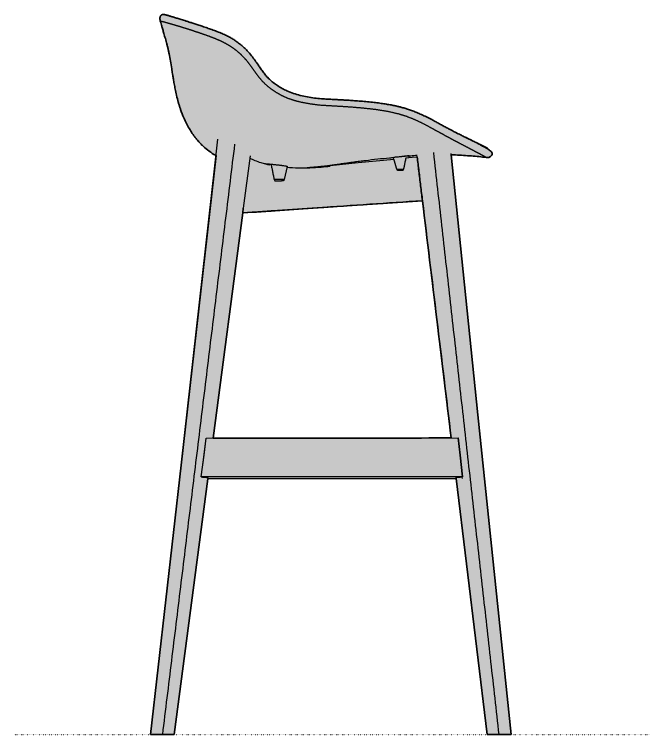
# Model space of a CAD drawing. Header units: millimetres. Extents: x 0 to 1859, y -849 to 923.
# Drawn here: x 1045 to 1859, y 0 to 923 of the extents above; entities that cross this region are included whole.
import ezdxf

# ---------------------------------------------------------------- set-up
doc = ezdxf.new("R2010")
doc.units = ezdxf.units.MM
doc.linetypes.add('Dots', pattern=[1, 0, -1])
doc.layers.add('Blocks', color=7, linetype='Continuous')
doc.layers.add('Blocks$Fill', color=7, linetype='Continuous', true_color=0xffffff)
for name, color, linetype, lineweight, true_color in [('Blocks$Inner', 7, 'Continuous', 25, 0x007f00), ('Blocks$Outline', 7, 'Continuous', 35, 0xff3f3f), ('Groud', 7, 'Dots', 25, 0x243775)]:
    doc.layers.add(name, color=color, linetype=linetype, lineweight=lineweight, true_color=true_color)

# ---------------------------------------------------------------- blocks, each defined once
blk = doc.blocks.new('Hyg Barstool High Side')
at = {"layer": 'Blocks$Fill'}
h = blk.add_hatch(color=256, dxfattribs=at)
h.paths.add_polyline_path([(621.22, 0), (636.49, 0), (559.57, 743.36), (565.48, 743.18), (575.68, 742.61), (595.32, 741.02), (604.76, 740.06), (605.84, 740), (606.1, 740), (606.37, 740), (606.64, 740.01), (606.91, 740.02), (607.14, 740.04), (607.36, 740.07), (607.59, 740.1), (607.82, 740.14), (608.04, 740.19), (608.27, 740.25), (608.49, 740.31), (608.71, 740.37), (608.9, 740.44), (609.08, 740.51), (609.27, 740.58), (609.45, 740.66), (609.63, 740.75), (609.81, 740.84), (609.98, 740.94), (610.06, 740.99), (610.15, 741.04), (610.3, 741.14), (610.44, 741.24), (610.58, 741.35), (610.72, 741.46), (610.85, 741.58), (610.91, 741.63), (610.98, 741.69), (611.04, 741.75), (611.1, 741.81), (611.15, 741.87), (611.21, 741.93), (611.26, 741.99), (611.31, 742.05), (611.35, 742.1), (611.4, 742.16), (611.44, 742.22), (611.48, 742.28), (611.53, 742.34), (611.57, 742.4), (611.6, 742.46), (611.64, 742.52), (611.72, 742.65), (611.79, 742.78), (611.85, 742.91), (611.9, 743.01), (611.95, 743.12), (611.99, 743.22), (612.03, 743.33), (612.07, 743.44), (612.11, 743.55), (612.14, 743.66), (612.17, 743.77), (612.2, 743.89), (612.21, 743.95), (612.22, 744), (612.23, 744.06), (612.24, 744.12), (612.24, 744.18), (612.25, 744.24), (612.25, 744.3), (612.26, 744.36), (612.26, 744.42), (612.26, 744.48), (612.26, 744.54), (612.26, 744.6), (612.26, 744.66), (612.25, 744.72), (612.23, 744.95), (612.2, 745.17), (612.16, 745.4), (612.12, 745.62), (612.1, 745.74), (612.07, 745.85), (612.04, 745.95), (612.01, 746.06), (611.98, 746.17), (611.94, 746.27), (611.9, 746.37), (611.86, 746.48), (611.82, 746.57), (611.77, 746.66), (611.72, 746.76), (611.67, 746.85), (611.62, 746.93), (611.56, 747.02), (611.5, 747.11), (611.45, 747.19), (611.38, 747.27), (611.32, 747.35), (611.26, 747.43), (611.19, 747.5), (611.06, 747.65), (610.93, 747.79), (610.8, 747.92), (610.67, 748.05), (610.54, 748.17), (610.41, 748.28), (610.29, 748.39), (610.16, 748.49), (610.04, 748.59), (609.92, 748.68), (609.69, 748.84), (609.48, 748.98), (609.11, 749.22), (607.41, 750.22), (607.03, 750.43), (607.03, 750.45), (607.03, 750.47), (607.02, 750.5), (607.01, 750.54), (607, 750.6), (606.98, 750.66), (606.96, 750.74), (606.94, 750.81), (606.92, 750.85), (606.91, 750.88), (606.89, 750.94), (606.86, 751), (606.84, 751.05), (606.81, 751.12), (606.79, 751.15), (606.78, 751.17), (606.76, 751.2), (606.75, 751.22), (606.73, 751.25), (606.68, 751.33), (606.63, 751.4), (606.58, 751.46), (606.54, 751.52), (606.51, 751.55), (606.48, 751.59), (606.45, 751.62), (606.43, 751.65), (606.37, 751.7), (606.32, 751.75), (606.26, 751.81), (606.2, 751.86), (606.14, 751.91), (606.08, 751.96), (606.02, 752.01), (605.95, 752.05), (605.82, 752.14), (605.68, 752.23), (605.53, 752.33), (605.22, 752.52), (604.88, 752.71), (604.13, 753.12), (601.67, 754.37), (568.93, 770.36), (534.97, 788.47), (527.99, 792.04), (521.65, 795.06), (518.77, 796.35), (515.86, 797.58), (513.11, 798.69), (510.35, 799.74), (507.75, 800.67), (505.14, 801.56), (500.22, 803.1), (495.4, 804.44), (491.18, 805.5), (486.67, 806.51), (481.38, 807.56), (475.3, 808.61), (468.45, 809.62), (460.86, 810.55), (443.8, 812.19), (393.36, 815.23), (389.07, 815.62), (384.79, 816.13), (380.16, 816.82), (375.55, 817.63), (370.97, 818.55), (366.42, 819.6), (364.22, 820.17), (362.03, 820.78), (359.85, 821.43), (357.69, 822.13), (355.56, 822.87), (353.45, 823.66), (351.36, 824.5), (349.3, 825.41), (347.77, 826.13), (346.24, 826.89), (344.74, 827.68), (343.25, 828.5), (341.76, 829.36), (340.28, 830.25), (338.82, 831.16), (337.37, 832.09), (335.95, 833.05), (334.54, 834.03), (333.15, 835.04), (331.78, 836.08), (330.51, 837.08), (329.26, 838.11), (328.03, 839.16), (326.83, 840.25), (325.75, 841.28), (324.69, 842.34), (323.67, 843.42), (322.67, 844.53), (321.74, 845.63), (320.84, 846.75), (319.09, 849.04), (315.78, 853.74), (308.5, 864.29), (306.2, 867.44), (303.82, 870.52), (302.48, 872.16), (301.11, 873.78), (299.71, 875.36), (298.27, 876.92), (296.47, 878.76), (294.62, 880.56), (292.99, 882.05), (291.32, 883.5), (289.93, 884.66), (288.52, 885.79), (286.27, 887.5), (283.87, 889.2), (282.01, 890.45), (280.14, 891.63), (277.89, 892.98), (275.64, 894.25), (273.06, 895.6), (270.51, 896.86), (267.71, 898.15), (264.96, 899.34), (261.36, 900.81), (257.87, 902.16), (245.62, 906.53), (208.72, 918.43), (194.94, 922.54), (193.37, 922.96), (192.54, 923.16), (191.81, 923.32), (191.59, 923.36), (191.47, 923.38), (191.35, 923.39), (191.23, 923.41), (191.11, 923.42), (190.97, 923.42), (190.81, 923.43), (190.68, 923.43), (190.6, 923.42), (190.53, 923.42), (190.45, 923.41), (190.36, 923.41), (190.27, 923.4), (190.18, 923.38), (190.1, 923.37), (190.02, 923.36), (189.94, 923.34), (189.85, 923.32), (189.76, 923.3), (189.66, 923.27), (189.56, 923.24), (189.45, 923.2), (189.38, 923.18), (189.31, 923.15), (189.23, 923.12), (189.15, 923.09), (189.07, 923.05), (188.99, 923.01), (188.9, 922.96), (188.8, 922.91), (188.72, 922.86), (188.64, 922.81), (188.56, 922.76), (188.47, 922.7), (188.39, 922.64), (188.3, 922.58), (188.22, 922.51), (188.13, 922.43), (188.04, 922.35), (187.96, 922.27), (187.87, 922.18), (187.78, 922.08), (187.69, 921.98), (187.6, 921.87), (187.51, 921.75), (187.43, 921.64), (187.35, 921.52), (187.27, 921.4), (187.2, 921.28), (187.13, 921.15), (187.08, 921.05), (187.03, 920.94), (186.98, 920.84), (186.93, 920.73), (186.89, 920.62), (186.84, 920.51), (186.8, 920.4), (186.77, 920.29), (186.72, 920.14), (186.68, 919.99), (186.64, 919.84), (186.6, 919.69), (186.57, 919.54), (186.54, 919.38), (186.52, 919.23), (186.5, 919.07), (186.47, 918.86), (186.45, 918.65), (186.44, 918.44), (186.44, 918.24), (186.44, 918.03), (186.44, 917.82), (186.45, 917.61), (186.47, 917.4), (186.5, 917.12), (186.54, 916.84), (186.78, 915.45), (186.82, 915.17), (192.99, 894.21), (195.94, 883.14), (197.78, 875.1), (198.21, 873.05), (199.96, 863.61), (204.74, 834.61), (206.07, 827.68), (207.79, 819.73), (208.87, 815.26), (210.5, 809.23), (211.92, 804.55), (212.91, 801.53), (213.87, 798.81), (214.89, 796.11), (215.95, 793.43), (217.08, 790.77), (218.75, 787.08), (220.54, 783.43), (222.32, 780.08), (224.2, 776.79), (226.05, 773.77), (227.99, 770.82), (230.12, 767.8), (231.21, 766.34), (232.32, 764.9), (233.45, 763.5), (234.6, 762.12), (235.75, 760.78), (236.94, 759.47), (238.13, 758.19), (239.34, 756.94), (240.56, 755.73), (241.81, 754.54), (243.68, 752.85), (245.6, 751.21), (247.57, 749.63), (249.57, 748.1), (251.55, 746.65), (252.56, 745.95), (253.58, 745.27), (254.61, 744.61), (255.66, 743.97), (256.72, 743.37), (257.81, 742.8), (258.55, 742.42), (174.4, 0), (189.63, 0), (204.89, 0), (247.9, 328.02), (566.14, 328.18), (605.93, 0), (605.93, 0)], flags=0)
h.paths.add_polyline_path([(254.73, 380.16), (292.58, 668.85), (387.97, 675.32), (388.15, 675.34), (522.96, 684.49), (522.96, 684.49), (522.96, 684.49), (522.96, 684.49), (522.96, 684.49), (522.96, 684.49), (522.96, 684.49), (522.96, 684.49), (522.96, 684.49), (522.96, 684.49), (522.96, 684.49), (522.96, 684.49), (522.96, 684.49), (522.96, 684.49), (522.96, 684.49), (522.96, 684.49), (522.96, 684.49), (522.96, 684.49), (522.96, 684.49), (522.96, 684.49), (522.96, 684.49), (522.96, 684.49), (522.96, 684.49), (522.96, 684.49), (522.96, 684.49), (522.96, 684.49), (522.96, 684.49), (522.96, 684.49), (522.96, 684.49), (522.96, 684.49), (522.96, 684.49), (522.96, 684.49), (522.96, 684.49), (522.96, 684.49), (522.96, 684.49), (522.96, 684.49), (522.96, 684.49), (522.96, 684.49), (522.96, 684.49), (522.96, 684.49), (522.96, 684.49), (522.96, 684.49), (522.96, 684.49), (522.96, 684.49), (522.96, 684.49), (522.96, 684.49), (522.96, 684.49), (522.96, 684.49), (522.96, 684.49), (522.96, 684.49), (559.83, 380.31)], flags=0)
at = {"layer": 'Blocks$Inner'}
for p, q in [((302.16, 741.89), (293.38, 674.94)), ((486.29, 737.52), (485.76, 739.92)), ((509.77, 739.88), (501.5, 739.05)), ((505.88, 739.49), (505.88, 742.07)), ((516.27, 740.53), (509.77, 739.88)), ((516.16, 740.52), (515.83, 743.26)), ((440.67, 732.93), (404.62, 729.31)), ((486.54, 737.54), (440.67, 732.93)), ((495.24, 723.21), (493.65, 723.21)), ((388.15, 675.34), (522.96, 684.49)), ((559.83, 380.31), (522.96, 684.49)), ((387.97, 675.32), (292.55, 668.85)), ((408.34, 676.79), (387.97, 675.32)), ((292.51, 668.92), (292.58, 668.93)), ((566.14, 328.18), (247.9, 328.02)), ((573.4, 330.4), (573.71, 328.18))]:
    blk.add_line(p, q, dxfattribs=at)
for points in [[(174.4, 0), (213.56, 345.44), (260.92, 763.3)], [(559.38, 745.19), (594.06, 410.05), (636.49, 0)], [(349.38, 728.57), (345.64, 711.61), (345.43, 710.88)], [(343.88, 710.09), (342.21, 710.09)], [(293.37, 674.86), (292.59, 668.92), (254.73, 380.16)], [(292.53, 668.92), (292.58, 668.93), (408.34, 676.79)], [(239.45, 330.29), (242.31, 352.23), (245.95, 380.15), (568.75, 380.31), (571.23, 358.38), (574.39, 330.46), (239.45, 330.29), (243.09, 358.22), (245.95, 380.15)], [(248.04, 329.12), (248.04, 329.11), (204.89, 0)], [(605.93, 0), (566.01, 329.28), (566.01, 329.29)]]:
    blk.add_lwpolyline(points, dxfattribs=at)
blk.add_lwpolyline([(574.39, 330.46), (571.23, 358.38), (568.75, 380.31), (571.23, 358.38)], close=True, dxfattribs=at)
for points, knots in [([(612.25, 744.72), (612.19, 745.33), (612, 746.53), (610.95, 747.84), (609.9, 748.72), (609.05, 749.26), (608.63, 749.51), (608.06, 749.84), (607.42, 750.21), (606.66, 750.65), (605.9, 751.08), (605.1, 751.53), (604.3, 751.98), (603.54, 752.4), (602.83, 752.8), (602.1, 753.2), (601.23, 753.67), (600.11, 754.27), (598.66, 755.04), (596.73, 756.04), (594.22, 757.35), (591.06, 758.97), (587.59, 760.76), (584.02, 762.59), (580.57, 764.37), (576.93, 766.24), (573.65, 767.93), (570.95, 769.32), (568.97, 770.34), (567.26, 771.22), (565.56, 772.1), (563.53, 773.16), (560.81, 774.58), (557.32, 776.42), (553.13, 778.64), (548.55, 781.11), (543.9, 783.65), (539.4, 786.11), (534.15, 788.92), (528.27, 791.94), (521.89, 795), (516, 797.57), (510.49, 799.73), (505.27, 801.55), (500.28, 803.11), (495.62, 804.41), (491.1, 805.54), (486.42, 806.58), (481.13, 807.63), (475.06, 808.68), (468.21, 809.68), (460.64, 810.6), (452.42, 811.45), (444.09, 812.18), (436.18, 812.78), (429.14, 813.26), (422.96, 813.64), (417.54, 813.95), (412.38, 814.22), (406.99, 814.49), (400.58, 814.78), (393.1, 815.18), (384.53, 816.08), (375.54, 817.57), (366.45, 819.48), (357.67, 821.99), (349.91, 824.97), (343.18, 828.45), (337.33, 832.02), (331.83, 835.93), (326.88, 840.06), (322.64, 844.41), (319.05, 849.01), (315.8, 853.69), (312.33, 858.81), (308.43, 864.46), (303.75, 870.75), (299.09, 876.17), (294.83, 880.43), (291.54, 883.36), (288.73, 885.65), (286.24, 887.54), (283.45, 889.52), (279.89, 891.84), (275.4, 894.43), (270.29, 897.02), (264.29, 899.68), (257.88, 902.2), (251.44, 904.53), (245.22, 906.68), (239.28, 908.69), (233.67, 910.54), (228.65, 912.16), (224.11, 913.62), (219.06, 915.23), (213.78, 916.88), (208.56, 918.48), (204.74, 919.63), (201.96, 920.47), (199.96, 921.06), (198.2, 921.59), (196.51, 922.09), (194.86, 922.56), (193.23, 923.01), (192.1, 923.27), (191.41, 923.39), (190.89, 923.44), (190.28, 923.41), (189.61, 923.28), (188.98, 923.03), (188.49, 922.72), (188.14, 922.45), (187.64, 921.96), (187.13, 921.23), (186.7, 920.2), (186.43, 918.94), (186.41, 917.19), (186.72, 915.91), (186.82, 915.17)], [-1, -1, -1, -1, -0.987791, -0.976069, -0.964793, -0.953938, -0.943385, -0.932861, -0.919458, -0.906044, -0.892612, -0.879901, -0.868436, -0.858212, -0.850138, -0.842437, -0.833904, -0.824485, -0.814177, -0.80295, -0.790851, -0.778871, -0.767376, -0.759089, -0.751102, -0.743421, -0.736227, -0.732122, -0.728622, -0.725726, -0.723269, -0.719952, -0.715507, -0.709945, -0.703274, -0.696003, -0.68907, -0.682461, -0.676206, -0.666345, -0.657571, -0.649696, -0.642329, -0.635462, -0.629046, -0.622805, -0.617398, -0.611637, -0.604912, -0.597227, -0.588592, -0.579041, -0.568658, -0.55766, -0.547774, -0.538977, -0.531258, -0.524632, -0.518664, -0.511959, -0.50446, -0.494672, -0.483942, -0.472283, -0.460649, -0.449263, -0.437988, -0.429483, -0.420873, -0.412286, -0.404208, -0.396752, -0.389566, -0.382389, -0.375432, -0.366395, -0.35668, -0.346135, -0.339713, -0.334192, -0.329654, -0.326095, -0.322353, -0.316606, -0.309708, -0.301759, -0.292898, -0.280989, -0.269496, -0.258315, -0.245227, -0.232487, -0.220041, -0.207699, -0.195427, -0.175117, -0.154916, -0.134381, -0.12233, -0.110129, -0.097788, -0.084862, -0.06933, -0.052678, -0.032675, -0.026273, -0.020878, -0.016544, -0.01324, -0.011259, -0.010471, -0.009786, -0.009112, -0.007672, -0.006499, -0.00493, -0.002833, 0, 0, 0, 0]), ([(258.55, 742.42), (258.3, 742.55), (255.13, 744.12), (249.4, 748.05), (243.38, 752.97), (239.32, 756.93), (236.91, 759.46), (234.57, 762.12), (232.3, 764.9), (230.09, 767.8), (227.32, 771.73), (224.04, 776.9), (220.39, 783.55), (216.52, 791.77), (213.97, 798.39), (212.41, 803.04), (211.91, 804.56), (211.43, 806.1), (210.96, 807.66), (210.5, 809.23), (209.37, 813.24), (207.82, 819.38), (206.11, 827.32), (204.79, 834.24), (203.76, 840.12), (202.97, 844.96), (202.45, 848.18), (202.14, 850.12), (201.99, 851.06), (201.86, 851.9), (201.74, 852.64), (201.64, 853.27), (201.06, 856.92), (200.02, 863.52), (198.72, 870.6), (197.78, 875.1), (197.34, 877.13), (196.89, 879.14), (196.42, 881.15), (195.94, 883.14), (195.44, 885.12), (194.49, 888.82), (193.1, 893.88), (191.33, 899.99), (189.81, 905.16), (188.56, 909.39), (187.59, 912.62), (187.04, 914.43), (186.82, 915.17)], [0, 0, 0, 0, 0.00431, 0.055019, 0.107221, 0.125052, 0.14312, 0.161437, 0.180017, 0.198868, 0.218002, 0.254611, 0.293884, 0.335898, 0.395631, 0.403818, 0.412089, 0.420441, 0.428873, 0.437383, 0.44597, 0.493517, 0.535648, 0.572148, 0.602991, 0.628293, 0.648255, 0.653762, 0.65871, 0.663107, 0.666962, 0.670281, 0.67307, 0.724342, 0.774032, 0.784884, 0.795648, 0.806337, 0.816969, 0.827562, 0.838137, 0.848717, 0.886902, 0.919628, 0.947598, 0.970538, 0.988074, 1, 1, 1, 1]), ([(568.93, 770.36), (570.67, 769.52), (574.28, 767.76), (578.96, 765.45), (583.09, 763.41), (586.56, 761.67), (589.37, 760.26), (591.58, 759.16), (593.29, 758.33), (594.64, 757.68), (595.78, 757.14), (596.78, 756.68), (597.69, 756.26), (598.51, 755.88), (599.29, 755.51), (600.06, 755.14), (600.88, 754.75), (601.7, 754.36), (602.52, 753.95), (603.35, 753.53), (604.15, 753.11), (604.77, 752.77), (605.22, 752.51), (605.54, 752.32), (605.81, 752.15), (606.06, 751.98), (606.3, 751.78), (606.51, 751.57), (606.68, 751.33), (606.81, 751.13), (606.93, 750.84), (607.02, 750.51), (607.03, 750.46), (607.03, 750.43)], [0, 0, 0, 0, 0.039713, 0.082446, 0.125704, 0.167982, 0.212388, 0.253414, 0.291051, 0.325286, 0.358439, 0.39205, 0.426166, 0.462482, 0.494954, 0.532307, 0.574578, 0.621666, 0.671413, 0.722834, 0.775945, 0.83074, 0.85836, 0.886382, 0.914674, 0.939728, 0.96101, 0.977224, 0.988388, 0.993087, 0.995694, 0.998061, 1, 1, 1, 1]), ([(301.8, 739.11), (303.88, 738.13), (308.46, 735.97), (315.14, 733.66), (321.57, 731.79), (325.45, 730.93), (327.31, 730.52)], [0, 0, 0, 0, 0.248989, 0.548859, 0.784471, 1, 1, 1, 1]), ([(485.82, 739.66), (484.07, 739.49), (477.34, 738.85), (465.33, 737.63), (453.84, 736.33), (446.07, 735.37), (442.31, 734.88), (438.16, 734.33), (433.53, 733.69), (428.54, 732.99), (423.65, 732.3), (418.08, 731.5), (412.07, 730.64), (405.72, 729.75), (400.1, 729.02), (395.22, 728.45), (391, 728), (388.2, 727.74), (386.5, 727.59), (385.77, 727.53), (385.07, 727.47), (384.39, 727.41), (383.73, 727.36), (383.11, 727.31), (380.21, 727.08), (377.53, 726.91), (375.04, 726.76)], [0, 0, 0, 0, 0.047137, 0.181724, 0.324666, 0.358152, 0.392195, 0.426716, 0.470765, 0.517884, 0.562247, 0.603703, 0.669021, 0.725704, 0.776027, 0.821443, 0.857695, 0.890286, 0.897056, 0.903613, 0.909951, 0.916061, 0.921938, 0.927574, 0.932962, 1, 1, 1, 1]), ([(505.88, 742.07), (504.56, 741.94), (501.91, 741.68), (498.11, 741.27), (494.62, 740.89), (491.55, 740.55), (489.06, 740.27), (487.28, 740.07), (486.69, 740.01), (486.44, 739.99)], [0, 0, 0, 0, 0.148274, 0.296512, 0.444722, 0.593114, 0.741316, 0.889534, 1, 1, 1, 1]), ([(490.48, 740.41), (490.25, 740.39), (489.71, 740.33), (488.99, 740.26), (488.43, 740.2), (488.36, 740.19), (488.32, 740.19)], [0, 0, 0, 0, 0.194898, 0.463376, 0.73182, 1, 1, 1, 1]), ([(505.83, 741.98), (505.05, 741.9), (503.49, 741.75), (501.24, 741.53), (499.19, 741.32), (497.38, 741.13), (495.9, 740.97), (494.82, 740.86), (494.16, 740.79), (494.08, 740.78), (494.04, 740.78)], [0, 0, 0, 0, 0.129918, 0.259821, 0.389701, 0.519557, 0.649401, 0.779236, 0.909071, 1, 1, 1, 1]), ([(501.5, 739.05), (501.35, 738.16), (501.04, 736.44), (500.58, 733.97), (500.21, 732.11), (499.93, 730.81), (499.76, 730), (499.59, 729.23), (499.41, 728.47), (499.24, 727.75), (499.07, 727.06), (498.9, 726.39), (498.73, 725.75), (498.56, 725.14), (498.4, 724.55), (498.28, 724.18), (498.23, 723.99)], [138.118734, 138.118734, 138.118734, 138.118734, 138.292894, 138.45461, 138.603917, 138.6591, 138.712593, 138.764401, 138.814526, 138.862974, 138.909749, 138.954856, 138.998301, 139.040091, 139.080232, 139.118734, 139.118734, 139.118734, 139.118734]), ([(505.88, 742.07), (507.23, 742.2), (509.94, 742.45), (513.35, 742.74), (515.2, 742.88), (515.87, 742.93)], [2.581728, 2.581728, 2.581728, 2.581728, 2.972126, 3.362698, 3.581728, 3.581728, 3.581728, 3.581728]), ([(522.96, 684.49), (522.57, 687.71), (521.79, 694.11), (520.65, 703.65), (519.52, 713.06), (518.42, 722.33), (517.34, 731.48), (516.62, 737.53), (516.27, 740.53)], [306.4046, 306.4046, 306.4046, 306.4046, 306.577163, 306.747367, 306.915213, 307.0807, 307.243829, 307.4046, 307.4046, 307.4046, 307.4046]), ([(516.27, 740.53), (516.62, 737.53), (517.34, 731.48), (518.42, 722.33), (519.52, 713.06), (520.65, 703.65), (521.79, 694.11), (522.57, 687.71), (522.96, 684.49)], [307.4045999, 307.4045999, 307.4045999, 307.4045999, 307.5653706, 307.7284995, 307.8939867, 308.0618325, 308.2320369, 308.4045939, 308.4045939, 308.4045939, 308.4045939]), ([(522.96, 684.49), (522.55, 687.81), (521.76, 694.39), (520.59, 704.11), (519.46, 713.58), (518.36, 722.8), (517.3, 731.75), (516.61, 737.63), (516.27, 740.53)], [135.118734, 135.118734, 135.118734, 135.118734, 135.29694, 135.470531, 135.639505, 135.803864, 135.963607, 136.118734, 136.118734, 136.118734, 136.118734]), ([(604.76, 740.06), (601.61, 740.39), (595.24, 741.06), (585.55, 741.91), (575.6, 742.64), (566.92, 743.16), (561.54, 743.31), (559.57, 743.36)], [1, 1, 1, 1, 1.209422, 1.424139, 1.644177, 1.869444, 2, 2, 2, 2]), ([(604.76, 740.06), (605.48, 740.01), (606.81, 739.93), (608.65, 740.29), (610.14, 740.95), (611.26, 741.89), (611.97, 743.02), (612.31, 744.08), (612.25, 744.72)], [67.189487, 67.189487, 67.189487, 67.189487, 67.39975, 67.579146, 67.734788, 67.873445, 68.001335, 68.189487, 68.189487, 68.189487, 68.189487]), ([(320.45, 732.18), (320.56, 732.17), (321.15, 732.13), (322.32, 732.02), (323.56, 731.91), (324.49, 731.83), (325.07, 731.77), (325.71, 731.71), (326.74, 731.61), (327.73, 731.52), (328.53, 731.44), (328.76, 731.41), (328.84, 731.41), (328.87, 731.4)], [0, 0, 0, 0, 0.040429, 0.225532, 0.426058, 0.48664, 0.554695, 0.629992, 0.712262, 0.917297, 0.973479, 0.990411, 1, 1, 1, 1]), ([(328.87, 731.4), (329.5, 731.34), (330.84, 731.2), (332.69, 731.01), (334.69, 730.8), (336.72, 730.58), (338.82, 730.35), (340.64, 730.14), (342.12, 729.97), (343.97, 729.74), (346.02, 729.46), (347.72, 729.18), (348.73, 728.95), (349.23, 728.77), (349.44, 728.64), (349.37, 728.58), (349.36, 728.58)], [0, 0, 0, 0, 0.057914, 0.123685, 0.172554, 0.247416, 0.321895, 0.388323, 0.446082, 0.494816, 0.621408, 0.741799, 0.82539, 0.907909, 0.988634, 1, 1, 1, 1]), ([(490.59, 723.99), (490.52, 724.18), (490.38, 724.55), (490.17, 725.13), (489.96, 725.73), (489.75, 726.35), (489.53, 727), (489.32, 727.67), (489.1, 728.37), (488.88, 729.08), (488.65, 729.83), (488.43, 730.59), (488.2, 731.38), (487.97, 732.19), (487.74, 733.03), (487.5, 733.88), (487.27, 734.76), (487.03, 735.67), (486.78, 736.6), (486.62, 737.23), (486.54, 737.54)], [142.713194, 142.713194, 142.713194, 142.713194, 142.755743, 142.799778, 142.845307, 142.892343, 142.940894, 142.990971, 143.04258, 143.09573, 143.150428, 143.206678, 143.264488, 143.323862, 143.384805, 143.447321, 143.511415, 143.577089, 143.644348, 143.713194, 143.713194, 143.713194, 143.713194]), ([(349.04, 727.38), (353.95, 727.06), (363.78, 726.4), (378.5, 726.69), (392.12, 727.59), (400.83, 728.4), (404.66, 728.76)], [0, 0, 0, 0, 0.2641874, 0.5283619, 0.7925519, 1, 1, 1, 1]), ([(404.62, 729.32), (401.74, 729.03), (394.12, 728.27), (385.38, 727.39), (379.5, 726.9), (378.37, 726.8)], [0, 0, 0, 0, 0.328855, 0.87128, 1, 1, 1, 1]), ([(498.45, 724.77), (497.85, 724.77), (496.22, 724.77), (493.95, 724.77), (491.73, 724.77), (490.78, 724.77), (490.32, 724.77)], [0, 0, 0, 0, 0.161589, 0.445261, 0.728933, 1, 1, 1, 1]), ([(493.65, 723.21), (493.38, 723.21), (492.98, 723.21), (492.45, 723.23), (492.05, 723.27), (491.67, 723.33), (491.34, 723.41), (491.1, 723.51), (490.95, 723.6), (490.83, 723.68), (490.75, 723.75), (490.69, 723.83), (490.63, 723.91), (490.61, 723.96), (490.59, 723.99)], [141.713194, 141.713194, 141.713194, 141.713194, 141.965236, 142.093184, 142.216383, 142.34716, 142.460917, 142.526175, 142.582712, 142.614938, 142.643868, 142.669685, 142.692662, 142.713194, 142.713194, 142.713194, 142.713194]), ([(498.23, 723.99), (498.22, 723.97), (498.2, 723.91), (498.15, 723.84), (498.1, 723.76), (498.02, 723.69), (497.91, 723.6), (497.76, 723.51), (497.53, 723.41), (497.21, 723.33), (496.84, 723.27), (496.44, 723.23), (495.91, 723.21), (495.51, 723.21), (495.24, 723.21)], [139.118734, 139.118734, 139.118734, 139.118734, 139.138553, 139.160229, 139.184274, 139.215097, 139.249251, 139.306234, 139.371084, 139.483336, 139.615679, 139.730947, 139.86677, 140.118734, 140.118734, 140.118734, 140.118734]), ([(345.65, 711.66), (345.39, 711.66), (345.29, 711.66), (344.51, 711.66), (343.01, 711.66), (340.82, 711.66), (338.13, 711.66), (335.45, 711.66), (333.63, 711.66), (332.91, 711.66)], [0, 0, 0, 0, 0.014114, 0.181361, 0.355561, 0.533458, 0.711355, 0.885556, 1, 1, 1, 1]), ([(332.91, 711.66), (333.18, 710.61), (333.22, 710.56), (333.29, 710.5), (333.39, 710.42), (333.55, 710.32), (333.77, 710.22), (334.03, 710.15), (334.32, 710.1), (334.52, 710.1), (334.63, 710.09)], [7.756816, 7.756816, 7.756816, 7.756816, 7.80308, 7.851961, 7.903716, 8.036306, 8.183846, 8.360023, 8.550579, 8.756816, 8.756816, 8.756816, 8.756816]), ([(335.04, 710.09), (335.49, 710.09), (337.11, 710.09), (339.41, 710.09), (341.44, 710.09), (342.05, 710.09), (342.21, 710.09)], [9.174387, 9.174387, 9.174387, 9.174387, 9.299445, 9.673545, 10.047651, 10.174387, 10.174387, 10.174387, 10.174387]), ([(345.43, 710.88), (345.41, 710.84), (345.38, 710.75), (345.31, 710.64), (345.22, 710.54), (345.1, 710.43), (344.93, 710.32), (344.75, 710.23), (344.57, 710.18), (344.41, 710.14), (344.24, 710.11), (344.06, 710.1), (343.94, 710.09), (343.88, 710.09)], [9.3012104, 9.3012104, 9.3012104, 9.3012104, 9.3568676, 9.4169387, 9.4830432, 9.5564025, 9.6740584, 9.8044129, 9.8948765, 9.9895323, 10.0886532, 10.192477, 10.3012104, 10.3012104, 10.3012104, 10.3012104]), ([(292.58, 668.93), (292.78, 670.42), (293.05, 672.42), (293.31, 674.42), (293.38, 674.94)], [0.065987, 0.065987, 0.065987, 0.065987, 0.810827, 1.065987, 1.065987, 1.065987, 1.065987]), ([(328.87, 671.36), (328.8, 671.35), (328.67, 671.34), (328.48, 671.33), (328.28, 671.32), (328.09, 671.3), (327.8, 671.28), (327.42, 671.26), (326.95, 671.22), (326.51, 671.19), (325.95, 671.15), (325.31, 671.11), (324.69, 671.06), (324.22, 671.03), (323.93, 671), (323.84, 671), (323.93, 671), (324.22, 671.02), (324.69, 671.05), (325.31, 671.09), (325.95, 671.14), (326.51, 671.17), (326.95, 671.21), (327.42, 671.24), (327.84, 671.27), (328.22, 671.29), (328.54, 671.32), (328.76, 671.33), (328.87, 671.34)], [1, 1, 1, 1, 1.012538, 1.025044, 1.037538, 1.050038, 1.062565, 1.093824, 1.125109, 1.156379, 1.187656, 1.250127, 1.312598, 1.375064, 1.437534, 1.500003, 1.562472, 1.624941, 1.687411, 1.749883, 1.812353, 1.843609, 1.874895, 1.906165, 1.937442, 1.9583, 1.979123, 2, 2, 2, 2]), ([(328.87, 671.34), (328.93, 671.34), (329.06, 671.35), (329.26, 671.37), (329.46, 671.38), (329.65, 671.39), (329.94, 671.41), (330.32, 671.44), (330.78, 671.47), (331.23, 671.5), (331.79, 671.54), (332.42, 671.59), (333.05, 671.64), (333.52, 671.67), (333.8, 671.69), (333.9, 671.7), (333.8, 671.69), (333.52, 671.68), (333.05, 671.65), (332.43, 671.6), (331.79, 671.56), (331.23, 671.52), (330.78, 671.49), (330.32, 671.46), (329.9, 671.43), (329.52, 671.4), (329.2, 671.38), (328.98, 671.36), (328.87, 671.36)], [0, 0, 0, 0, 0.012539, 0.025046, 0.03754, 0.050039, 0.062564, 0.093821, 0.125105, 0.156372, 0.187645, 0.25011, 0.312578, 0.375041, 0.437505, 0.499971, 0.562433, 0.6249, 0.687362, 0.74983, 0.812292, 0.843545, 0.874834, 0.906101, 0.937389, 0.958258, 0.979099, 1, 1, 1, 1]), ([(239.45, 330.29), (240.53, 330.24), (242.7, 330.12), (245.23, 329.88), (247.03, 329.61), (248.03, 329.33), (247.98, 329.14), (247.96, 329.06)], [0, 0, 0, 0, 0.205698, 0.411338, 0.616988, 0.822667, 1, 1, 1, 1]), ([(247.96, 329.12), (247.99, 329.14), (248.17, 329.27), (247.46, 329.51), (245.8, 329.82), (243.11, 330.09), (240.7, 330.22), (239.45, 330.29)], [0, 0, 0, 0, 0.041906, 0.277969, 0.520657, 0.749919, 1, 1, 1, 1]), ([(566.08, 329.23), (566.07, 329.32), (566.04, 329.51), (567.03, 329.79), (568.78, 330.05), (571.23, 330.28), (573.34, 330.4), (574.39, 330.46)], [0, 0, 0, 0, 0.181787, 0.386359, 0.590903, 0.795435, 1, 1, 1, 1]), ([(189.63, 0), (188.3, 0), (185.65, 0), (181.92, 0), (178.72, 0), (176.28, 0), (174.7, 0), (174.51, 0), (174.4, 0)], [762.619455, 762.619455, 762.619455, 762.619455, 762.786782, 762.953946, 763.121082, 763.288215, 763.455367, 763.619455, 763.619455, 763.619455, 763.619455]), ([(189.63, 0), (190.96, 0), (193.62, 0), (197.32, 0), (200.5, 0), (202.98, 0), (204.44, 0), (205.06, 0), (204.88, 0), (204.88, 0)], [0, 0, 0, 0, 0.1663, 0.332457, 0.498594, 0.664726, 0.83087, 0.997035, 1, 1, 1, 1]), ([(605.93, 0), (605.93, 0), (605.76, 0), (606.38, 0), (607.83, 0), (610.32, 0), (613.51, 0), (617.22, 0), (619.89, 0), (621.22, 0)], [0, 0, 0, 0, 0.0029585, 0.1691274, 0.3352745, 0.501409, 0.6675459, 0.8337013, 1, 1, 1, 1]), ([(636.49, 0), (636.39, 0), (636.2, 0), (634.61, 0), (632.17, 0), (628.95, 0), (625.22, 0), (622.56, 0), (621.22, 0)], [2, 2, 2, 2, 2.164097, 2.33125, 2.498382, 2.665517, 2.832677, 3, 3, 3, 3])]:
    blk.add_open_spline(points, degree=3, knots=knots, dxfattribs=at)
for points in [[(186.82, 915.17), (187.01, 915.14)], [(187.01, 915.14), (187.21, 915.12)], [(187.21, 915.12), (188.36, 914.84)], [(188.36, 914.84), (190.25, 914.33)], [(190.25, 914.33), (192.98, 913.57)], [(192.98, 913.57), (196.75, 912.5)], [(196.75, 912.5), (200.76, 911.35)], [(200.76, 911.35), (205.6, 909.94)], [(205.6, 909.94), (211.32, 908.24)], [(211.32, 908.24), (216.24, 906.74)], [(216.24, 906.74), (221.76, 905.01)], [(221.76, 905.01), (227.95, 903.01)], [(227.95, 903.01), (234.88, 900.71)], [(234.88, 900.71), (242.6, 898.06)], [(242.6, 898.06), (251.12, 894.99)], [(251.12, 894.99), (257.21, 892.62)], [(257.21, 892.62), (263.61, 889.87)], [(263.61, 889.87), (270.27, 886.57)], [(270.27, 886.57), (275.36, 883.63)], [(275.36, 883.63), (280.41, 880.27)], [(280.41, 880.27), (285.35, 876.49)], [(285.35, 876.49), (290.05, 872.33)], [(290.05, 872.33), (295.87, 866.24)], [(295.87, 866.24), (301.18, 859.7)], [(301.18, 859.7), (306.14, 852.9)], [(306.14, 852.9), (311.01, 846.03)], [(311.01, 846.03), (316.17, 839.39)], [(316.17, 839.39), (322.1, 833.43)], [(322.1, 833.43), (328.65, 828.18)], [(328.65, 828.18), (335.63, 823.5)], [(335.63, 823.5), (342.95, 819.39)], [(342.95, 819.39), (350.61, 815.97)], [(350.61, 815.97), (358.55, 813.29)], [(358.55, 813.29), (366.68, 811.21)], [(366.68, 811.21), (379.08, 808.85)], [(379.08, 808.85), (391.63, 807.3)], [(391.63, 807.3), (406.03, 806.44)], [(406.03, 806.44), (420.45, 805.6)], [(420.45, 805.6), (434.85, 804.58)], [(434.85, 804.58), (449.22, 803.3)], [(449.22, 803.3), (463.55, 801.65)], [(463.55, 801.65), (477.8, 799.38)], [(477.8, 799.38), (491.88, 796.17)], [(491.88, 796.17), (501.55, 793.2)], [(501.55, 793.2), (510.97, 789.57)], [(510.97, 789.57), (520.13, 785.37)], [(520.13, 785.37), (529.03, 780.8)], [(529.03, 780.8), (537.67, 776.08)], [(537.67, 776.08), (544.65, 772.21)], [(544.65, 772.21), (551.43, 768.5)], [(551.43, 768.5), (557.93, 765.01)], [(557.93, 765.01), (564.07, 761.75)], [(564.07, 761.75), (569.75, 758.76)], [(569.75, 758.76), (574.9, 756.07)], [(282.15, 756.99), (189.63, 0)], [(574.9, 756.07), (579.45, 753.69)], [(579.45, 753.69), (583.4, 751.64)], [(583.4, 751.64), (586.75, 749.89)], [(586.75, 749.89), (589.54, 748.43)], [(589.54, 748.43), (591.83, 747.23)], [(621.22, 0), (537.39, 746.22)], [(591.83, 747.23), (593.7, 746.25)], [(593.7, 746.25), (595.87, 745.09)], [(595.87, 745.09), (597.49, 744.22)], [(597.49, 744.22), (598.8, 743.5)], [(598.8, 743.5), (599.94, 742.88)], [(599.94, 742.88), (601.86, 741.81)], [(601.86, 741.81), (603.39, 740.94)], [(603.39, 740.94), (604.4, 740.33)], [(604.4, 740.33), (604.76, 740.06)], [(328.87, 731.4), (332.91, 711.66)], [(334.63, 710.09), (335.04, 710.09)]]:
    blk.add_open_spline(points, degree=1, dxfattribs=at)
at = {"layer": 'Blocks$Outline'}
for points in [[(258.55, 742.42), (213.56, 345.44), (174.4, 0)], [(636.49, 0), (594.06, 410.05), (559.57, 743.36)], [(254.73, 380.16), (292.58, 668.85)], [(204.89, 0), (247.9, 328.02)], [(247.9, 328.02), (566.14, 328.18)], [(566.14, 328.18), (605.93, 0)]]:
    blk.add_lwpolyline(points, dxfattribs=at)
for points, knots in [([(568.93, 770.36), (568.9, 770.38), (568.32, 770.68), (567.26, 771.22), (565.56, 772.1), (563.53, 773.16), (560.81, 774.58), (557.32, 776.42), (553.13, 778.64), (548.55, 781.11), (543.9, 783.65), (539.4, 786.11), (534.15, 788.92), (528.27, 791.94), (521.89, 795), (516, 797.57), (510.49, 799.73), (505.27, 801.55), (500.28, 803.11), (495.62, 804.41), (491.1, 805.54), (486.42, 806.58), (481.13, 807.63), (475.06, 808.68), (468.21, 809.68), (460.64, 810.6), (452.42, 811.45), (444.09, 812.18), (436.18, 812.78), (429.14, 813.26), (422.96, 813.64), (417.54, 813.95), (412.38, 814.22), (406.99, 814.49), (400.58, 814.78), (393.1, 815.18), (384.53, 816.08), (375.54, 817.57), (366.45, 819.48), (357.67, 821.99), (349.91, 824.97), (343.18, 828.45), (337.33, 832.02), (331.83, 835.93), (326.88, 840.06), (322.64, 844.41), (319.05, 849.01), (315.8, 853.69), (312.33, 858.81), (308.43, 864.46), (303.75, 870.75), (299.09, 876.17), (294.83, 880.43), (291.54, 883.36), (288.73, 885.65), (286.24, 887.54), (283.45, 889.52), (279.89, 891.84), (275.4, 894.43), (270.29, 897.02), (264.29, 899.68), (257.88, 902.2), (251.44, 904.53), (245.22, 906.68), (239.28, 908.69), (233.67, 910.54), (228.65, 912.16), (224.11, 913.62), (219.06, 915.23), (213.78, 916.88), (208.56, 918.48), (204.74, 919.63), (201.96, 920.47), (199.96, 921.06), (198.2, 921.59), (196.51, 922.09), (194.86, 922.56), (193.23, 923.01), (192.1, 923.27), (191.41, 923.39), (190.89, 923.44), (190.28, 923.41), (189.61, 923.28), (188.98, 923.03), (188.49, 922.72), (188.14, 922.45), (187.64, 921.96), (187.13, 921.23), (186.7, 920.2), (186.43, 918.94), (186.41, 917.19), (186.72, 915.91), (186.82, 915.17)], [-0.7287654, -0.7287654, -0.7287654, -0.7287654, -0.7286217, -0.7257262, -0.7232685, -0.7199524, -0.7155065, -0.7099448, -0.7032742, -0.6960033, -0.6890699, -0.6824613, -0.676206, -0.6663448, -0.6575711, -0.649696, -0.6423293, -0.6354617, -0.6290458, -0.622805, -0.6173977, -0.6116367, -0.6049121, -0.5972273, -0.5885921, -0.5790414, -0.5686579, -0.5576601, -0.5477745, -0.5389767, -0.5312584, -0.5246317, -0.5186641, -0.5119592, -0.5044602, -0.494672, -0.4839421, -0.4722827, -0.4606488, -0.4492633, -0.4379883, -0.4294831, -0.4208731, -0.412286, -0.4042084, -0.3967519, -0.389566, -0.3823893, -0.375432, -0.366395, -0.3566799, -0.3461352, -0.3397135, -0.3341915, -0.3296538, -0.3260947, -0.3223528, -0.3166063, -0.3097078, -0.3017585, -0.2928982, -0.2809892, -0.2694965, -0.2583154, -0.2452271, -0.2324872, -0.2200408, -0.207699, -0.1954269, -0.1751174, -0.1549157, -0.1343809, -0.1223296, -0.1101286, -0.0977878, -0.084862, -0.0693296, -0.0526778, -0.0326751, -0.0262729, -0.0208782, -0.0165443, -0.0132401, -0.011259, -0.0104711, -0.0097855, -0.0091123, -0.0076725, -0.006499, -0.0049301, -0.0028334, 0, 0, 0, 0]), ([(186.82, 915.17), (187.04, 914.43), (187.59, 912.62), (188.56, 909.39), (189.81, 905.16), (191.33, 899.99), (193.1, 893.88), (194.49, 888.82), (195.44, 885.12), (195.94, 883.14), (196.42, 881.15), (196.89, 879.14), (197.34, 877.13), (197.78, 875.1), (198.72, 870.6), (200.02, 863.52), (201.06, 856.92), (201.64, 853.27), (201.74, 852.64), (201.86, 851.9), (201.99, 851.06), (202.14, 850.12), (202.45, 848.18), (202.97, 844.96), (203.76, 840.12), (204.79, 834.24), (206.11, 827.32), (207.82, 819.38), (209.37, 813.24), (210.5, 809.23), (210.96, 807.66), (211.43, 806.1), (211.91, 804.56), (212.41, 803.04), (213.97, 798.39), (216.52, 791.77), (220.39, 783.55), (224.04, 776.9), (227.32, 771.73), (230.09, 767.8), (232.3, 764.9), (234.57, 762.12), (236.91, 759.46), (239.32, 756.93), (243.38, 752.97), (249.4, 748.05), (255.13, 744.12), (258.3, 742.55), (258.55, 742.42)], [-1, -1, -1, -1, -0.988074, -0.970538, -0.947598, -0.919628, -0.886902, -0.848717, -0.838137, -0.827562, -0.816969, -0.806337, -0.795648, -0.784884, -0.774032, -0.724342, -0.67307, -0.670281, -0.666962, -0.663107, -0.65871, -0.653762, -0.648255, -0.628293, -0.602991, -0.572148, -0.535648, -0.493517, -0.44597, -0.437383, -0.428873, -0.420441, -0.412089, -0.403818, -0.395631, -0.335898, -0.293884, -0.254611, -0.218002, -0.198868, -0.180017, -0.161437, -0.14312, -0.125052, -0.107221, -0.055019, -0.00431, 0, 0, 0, 0]), ([(607.03, 750.43), (607.03, 750.46), (607.02, 750.51), (606.93, 750.84), (606.81, 751.13), (606.68, 751.33), (606.51, 751.57), (606.3, 751.78), (606.06, 751.98), (605.81, 752.15), (605.54, 752.32), (605.22, 752.51), (604.77, 752.77), (604.15, 753.11), (603.35, 753.53), (602.52, 753.95), (601.7, 754.36), (600.88, 754.75), (600.06, 755.14), (599.29, 755.51), (598.51, 755.88), (597.69, 756.26), (596.78, 756.68), (595.78, 757.14), (594.64, 757.68), (593.29, 758.33), (591.58, 759.16), (589.37, 760.26), (586.56, 761.67), (583.09, 763.41), (578.96, 765.45), (574.28, 767.76), (570.67, 769.52), (568.93, 770.36)], [-0.9999896, -0.9999896, -0.9999896, -0.9999896, -0.9980612, -0.9956941, -0.993087, -0.9883878, -0.977224, -0.9610104, -0.9397276, -0.9146736, -0.8863816, -0.85836, -0.8307399, -0.7759449, -0.7228338, -0.671413, -0.6216657, -0.5745777, -0.5323068, -0.4949538, -0.4624819, -0.4261656, -0.3920497, -0.3584386, -0.3252858, -0.2910506, -0.2534137, -0.2123881, -0.1679816, -0.1257041, -0.0824465, -0.039713, 0, 0, 0, 0]), ([(612.25, 744.72), (612.19, 745.33), (612, 746.53), (610.95, 747.84), (609.9, 748.72), (609.05, 749.26), (608.63, 749.51), (608.06, 749.84), (607.53, 750.15), (607.16, 750.36), (607.03, 750.43), (607.03, 750.43)], [-1, -1, -1, -1, -0.9877914, -0.97606944, -0.96479275, -0.95393778, -0.94338478, -0.93286099, -0.91945849, -0.91267451, -0.91267065, -0.91267065, -0.91267065, -0.91267065]), ([(559.57, 743.36), (561.54, 743.31), (566.92, 743.16), (575.6, 742.64), (585.55, 741.91), (595.24, 741.06), (601.61, 740.39), (604.76, 740.06)], [-2, -2, -2, -2, -1.869444, -1.644177, -1.424139, -1.209422, -1, -1, -1, -1]), ([(604.76, 740.06), (605.48, 740.01), (606.81, 739.93), (608.65, 740.29), (610.14, 740.95), (611.26, 741.89), (611.97, 743.02), (612.31, 744.08), (612.25, 744.72)], [67.189487, 67.189487, 67.189487, 67.189487, 67.39975, 67.579146, 67.734788, 67.873445, 68.001335, 68.189487, 68.189487, 68.189487, 68.189487]), ([(388.15, 675.34), (433.08, 678.39), (478.02, 681.44), (522.96, 684.49), (522.96, 684.49)], [0, 0, 0, 0, 135.118562, 135.118734, 135.118734, 135.118734, 135.118734]), ([(522.96, 684.49), (522.96, 684.49), (522.96, 684.49), (522.96, 684.49), (535.25, 583.09), (547.54, 481.7), (559.83, 380.31)], [-306.404606, -306.404606, -306.404606, -306.404606, -306.4046, -306.4046, -306.4046, 0, 0, 0, 0]), ([(292.58, 668.85), (324.38, 671.01), (356.18, 673.16), (387.97, 675.32), (388.03, 675.33), (388.09, 675.33), (388.15, 675.34)], [-314.391525, -314.391525, -314.391525, -314.391525, -218.78249, -218.78249, -218.78249, -218.607471, -218.607471, -218.607471, -218.607471]), ([(174.4, 0), (174.51, 0), (174.7, 0), (176.28, 0), (178.72, 0), (181.92, 0), (185.65, 0), (188.3, 0), (189.63, 0)], [-763.619455, -763.619455, -763.619455, -763.619455, -763.455367, -763.288215, -763.121082, -762.953946, -762.786782, -762.619455, -762.619455, -762.619455, -762.619455]), ([(189.63, 0), (190.96, 0), (193.62, 0), (197.32, 0), (200.5, 0), (202.98, 0), (204.25, 0), (204.8, 0), (204.89, 0)], [0, 0, 0, 0, 0.1663001, 0.3324566, 0.4985938, 0.6647259, 0.8308697, 0.932713, 0.932713, 0.932713, 0.932713]), ([(605.93, 0), (605.93, 0), (605.93, 0), (605.93, 0), (605.93, 0)], [-0.003015911, -0.003015911, -0.003015911, -0.003015911, -0.002958487, 0, 0, 0, 0]), ([(605.93, 0), (606.03, 0), (606.57, 0), (607.83, 0), (610.32, 0), (613.51, 0), (617.22, 0), (619.89, 0), (621.22, 0)], [0.0706738, 0.0706738, 0.0706738, 0.0706738, 0.1691274, 0.3352745, 0.501409, 0.6675459, 0.8337013, 1, 1, 1, 1]), ([(621.22, 0), (622.56, 0), (625.22, 0), (628.95, 0), (632.17, 0), (634.61, 0), (636.2, 0), (636.39, 0), (636.49, 0)], [750.916693, 750.916693, 750.916693, 750.916693, 751.084016, 751.251176, 751.418311, 751.585443, 751.752596, 751.916693, 751.916693, 751.916693, 751.916693])]:
    blk.add_open_spline(points, degree=3, knots=knots, dxfattribs=at)
blk.add_open_spline([(559.83, 380.31), (458.13, 380.26), (356.43, 380.21), (254.73, 380.16)], degree=3, dxfattribs=at)

msp = doc.modelspace()

# ---------------------------------------------------------------- linework, layer by layer
at = {"layer": 'Groud'}
msp.add_lwpolyline([(1044.79, 0), (1858.83, 0)], dxfattribs=at)

# ---------------------------------------------------------------- block references
at = {"layer": 'Blocks'}
msp.add_blockref('Hyg Barstool High Side', (1044.79, 0), dxfattribs=at)

doc.saveas('drawing.dxf')
